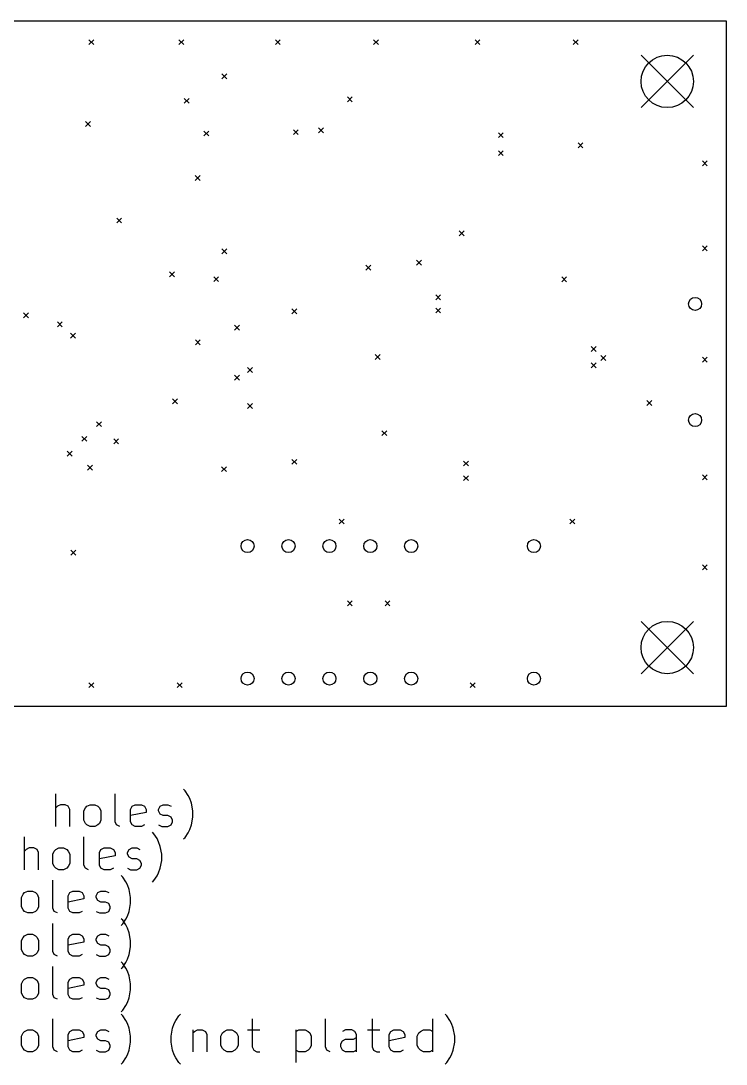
# Model space of a CAD drawing. Header units: millimetres. Extents: x 59.2 to 145.9, y -109.4 to -45.6.
# Drawn here: x 102.8 to 145.9, y -109.4 to -45.6 of the extents above; entities that cross this region are included whole.
import ezdxf

# ---------------------------------------------------------------- set-up
doc = ezdxf.new("R2010")
doc.units = ezdxf.units.MM
doc.layers.add('BLACK', color=250, linetype='CONTINUOUS')

msp = doc.modelspace()

# ---------------------------------------------------------------- linework, layer by layer
at = {"layer": 'BLACK', "linetype": 'CONTINUOUS'}
for p, q in [((61.2, -45.6), (145.9, -45.6)), ((145.9, -45.6), (145.9, -87.5)), ((106.95, -46.75), (107.25, -47.05)), ((107.25, -46.75), (106.95, -47.05)), ((112.45, -46.75), (112.75, -47.05)), ((112.75, -46.75), (112.45, -47.05)), ((118.35, -46.75), (118.65, -47.05)), ((118.65, -46.75), (118.35, -47.05)), ((124.35, -46.75), (124.65, -47.05)), ((124.65, -46.75), (124.35, -47.05)), ((130.55, -46.75), (130.85, -47.05)), ((130.85, -46.75), (130.55, -47.05)), ((136.55, -46.75), (136.85, -47.05)), ((136.85, -46.75), (136.55, -47.05)), ((140.7, -47.7), (143.9, -50.9)), ((143.9, -47.7), (140.7, -50.9)), ((115.0804, -48.835001), (115.3804, -49.135001)), ((115.3804, -48.835001), (115.0804, -49.135001)), ((112.7804, -50.335001), (113.0804, -50.635001)), ((113.0804, -50.335001), (112.7804, -50.635001)), ((122.75, -50.25), (123.05, -50.55)), ((123.05, -50.25), (122.75, -50.55)), ((106.75, -51.75), (107.05, -52.05)), ((107.05, -51.75), (106.75, -52.05)), ((119.45, -52.25), (119.75, -52.55)), ((119.75, -52.25), (119.45, -52.55)), ((120.9804, -52.135001), (121.2804, -52.435001)), ((121.2804, -52.135001), (120.9804, -52.435001)), ((113.9804, -52.335001), (114.2804, -52.635001)), ((114.2804, -52.335001), (113.9804, -52.635001)), ((131.9804, -52.435001), (132.2804, -52.735001)), ((132.2804, -52.435001), (131.9804, -52.735001)), ((131.9804, -53.535001), (132.2804, -53.835001)), ((132.2804, -53.535001), (131.9804, -53.835001)), ((136.85, -53.05), (137.15, -53.35)), ((137.15, -53.05), (136.85, -53.35)), ((144.45, -54.15), (144.75, -54.45)), ((144.75, -54.15), (144.45, -54.45)), ((113.45, -55.05), (113.75, -55.35)), ((113.75, -55.05), (113.45, -55.35)), ((108.65, -57.65), (108.95, -57.95)), ((108.95, -57.65), (108.65, -57.95)), ((129.5804, -58.435001), (129.8804, -58.735001)), ((129.8804, -58.435001), (129.5804, -58.735001)), ((115.0804, -59.535001), (115.3804, -59.835001)), ((115.3804, -59.535001), (115.0804, -59.835001)), ((144.45, -59.35), (144.75, -59.65)), ((144.75, -59.35), (144.45, -59.65)), ((123.8804, -60.535001), (124.1804, -60.835001)), ((124.1804, -60.535001), (123.8804, -60.835001)), ((126.9804, -60.235001), (127.2804, -60.535001)), ((127.2804, -60.235001), (126.9804, -60.535001)), ((111.8804, -60.935001), (112.1804, -61.235001)), ((112.1804, -60.935001), (111.8804, -61.235001)), ((114.5804, -61.235001), (114.8804, -61.535001)), ((114.8804, -61.235001), (114.5804, -61.535001)), ((135.85, -61.25), (136.15, -61.55)), ((136.15, -61.25), (135.85, -61.55)), ((128.15, -62.35), (128.45, -62.65)), ((128.45, -62.35), (128.15, -62.65)), ((102.95, -63.45), (103.25, -63.75)), ((103.25, -63.45), (102.95, -63.75)), ((119.3554, -63.2), (119.6554, -63.5)), ((119.6554, -63.2), (119.3554, -63.5)), ((128.15, -63.15), (128.45, -63.45)), ((128.45, -63.15), (128.15, -63.45)), ((105.019823, -63.996447), (105.319823, -64.296447)), ((105.319823, -63.996447), (105.019823, -64.296447)), ((115.8554, -64.2), (116.1554, -64.5)), ((116.1554, -64.2), (115.8554, -64.5)), ((105.819823, -64.696447), (106.119823, -64.996447)), ((106.119823, -64.696447), (105.819823, -64.996447)), ((113.4554, -65.1), (113.7554, -65.4)), ((113.7554, -65.1), (113.4554, -65.4)), ((137.6554, -65.5), (137.9554, -65.8)), ((137.9554, -65.5), (137.6554, -65.8)), ((124.4554, -66), (124.7554, -66.3)), ((124.7554, -66), (124.4554, -66.3)), ((138.25, -66.05), (138.55, -66.35)), ((138.55, -66.05), (138.25, -66.35)), ((144.45, -66.15), (144.75, -66.45)), ((144.75, -66.15), (144.45, -66.45)), ((116.65, -66.788), (116.95, -67.088)), ((116.95, -66.788), (116.65, -67.088)), ((137.6554, -66.5), (137.9554, -66.8)), ((137.9554, -66.5), (137.6554, -66.8)), ((115.85, -67.25), (116.15, -67.55)), ((116.15, -67.25), (115.85, -67.55)), ((112.0554, -68.7), (112.3554, -69)), ((112.3554, -68.7), (112.0554, -69)), ((141.0554, -68.8), (141.3554, -69.1)), ((141.3554, -68.8), (141.0554, -69.1)), ((116.65, -68.988), (116.95, -69.288)), ((116.95, -68.988), (116.65, -69.288)), ((107.419823, -70.096447), (107.719823, -70.396447)), ((107.719823, -70.096447), (107.419823, -70.396447)), ((124.85, -70.65), (125.15, -70.95)), ((125.15, -70.65), (124.85, -70.95)), ((106.519823, -70.996447), (106.819823, -71.296447)), ((106.819823, -70.996447), (106.519823, -71.296447)), ((108.467697, -71.151303), (108.767697, -71.451303)), ((108.767697, -71.151303), (108.467697, -71.451303)), ((105.619823, -71.896447), (105.919823, -72.196447)), ((105.919823, -71.896447), (105.619823, -72.196447)), ((119.3554, -72.4), (119.6554, -72.7)), ((119.6554, -72.4), (119.3554, -72.7)), ((129.8554, -72.5), (130.1554, -72.8)), ((130.1554, -72.5), (129.8554, -72.8)), ((106.867697, -72.751303), (107.167697, -73.051303)), ((107.167697, -72.751303), (106.867697, -73.051303)), ((115.05, -72.85), (115.35, -73.15)), ((115.35, -72.85), (115.05, -73.15)), ((129.8554, -73.4), (130.1554, -73.7)), ((130.1554, -73.4), (129.8554, -73.7)), ((144.45, -73.35), (144.75, -73.65)), ((144.75, -73.35), (144.45, -73.65)), ((122.25, -76.05), (122.55, -76.35)), ((122.55, -76.05), (122.25, -76.35)), ((136.35, -76.05), (136.65, -76.35)), ((136.65, -76.05), (136.35, -76.35)), ((105.85, -77.95), (106.15, -78.25)), ((106.15, -77.95), (105.85, -78.25)), ((144.45, -78.85), (144.75, -79.15)), ((144.75, -78.85), (144.45, -79.15)), ((122.75, -81.05), (123.05, -81.35)), ((123.05, -81.05), (122.75, -81.35)), ((125.05, -81.05), (125.35, -81.35)), ((125.35, -81.05), (125.05, -81.35)), ((140.7, -82.3), (143.9, -85.5)), ((143.9, -82.3), (140.7, -85.5)), ((106.95, -86.05), (107.25, -86.35)), ((107.25, -86.05), (106.95, -86.35)), ((112.35, -86.05), (112.65, -86.35)), ((112.65, -86.05), (112.35, -86.35)), ((130.25, -86.05), (130.55, -86.35)), ((130.55, -86.05), (130.25, -86.35)), ((145.9, -87.5), (61.2, -87.5)), ((104.925629, -94.839838), (104.925629, -92.839838)), ((108.544677, -94.554123), (108.544677, -92.839838)), ((112.830392, -92.649361), (112.735154, -92.554123)), ((113.020868, -92.935076), (112.830392, -92.649361)), ((113.116106, -93.125552), (113.020868, -92.935076)), ((105.020867, -93.601742), (104.925629, -93.69698)), ((105.211343, -93.506504), (105.020867, -93.601742)), ((105.497058, -93.506504), (105.211343, -93.506504)), ((105.687534, -93.601742), (105.497058, -93.506504)), ((105.782772, -93.792219), (105.687534, -93.601742)), ((106.639915, -93.887457), (106.735153, -93.69698)), ((106.735153, -93.69698), (106.830391, -93.601742)), ((106.830391, -93.601742), (107.020867, -93.506504)), ((107.020867, -93.506504), (107.306582, -93.506504)), ((107.306582, -93.506504), (107.497058, -93.601742)), ((107.497058, -93.601742), (107.592296, -93.69698)), ((107.592296, -93.69698), (107.687534, -93.887457)), ((109.497058, -93.792219), (109.592296, -93.601742)), ((109.592296, -93.601742), (109.782772, -93.506504)), ((109.782772, -93.506504), (110.163725, -93.506504)), ((110.163725, -93.506504), (110.354201, -93.601742)), ((110.354201, -93.601742), (110.449439, -93.792219)), ((111.211344, -93.792219), (111.306582, -93.601742)), ((111.306582, -93.601742), (111.497058, -93.506504)), ((111.497058, -93.506504), (111.782772, -93.506504)), ((111.782772, -93.506504), (111.973249, -93.601742)), ((113.211344, -93.411266), (113.116106, -93.125552)), ((113.306582, -93.887457), (113.211344, -93.411266)), ((105.782772, -94.839838), (105.782772, -93.792219)), ((106.639915, -94.458885), (106.639915, -93.887457)), ((107.687534, -93.887457), (107.687534, -94.458885)), ((109.497058, -94.554123), (109.497058, -93.792219)), ((110.449439, -93.982695), (109.497058, -94.173171)), ((110.449439, -93.792219), (110.449439, -93.982695)), ((111.211344, -93.887457), (111.211344, -93.792219)), ((111.306582, -94.077933), (111.211344, -93.887457)), ((111.497058, -94.173171), (111.306582, -94.077933)), ((111.782772, -94.173171), (111.497058, -94.173171)), ((111.973249, -94.268409), (111.782772, -94.173171)), ((112.068487, -94.458885), (111.973249, -94.268409)), ((113.211344, -94.7446), (113.306582, -94.268409)), ((113.306582, -94.268409), (113.306582, -93.887457)), ((106.735153, -94.649361), (106.639915, -94.458885)), ((106.830391, -94.7446), (106.735153, -94.649361)), ((107.020867, -94.839838), (106.830391, -94.7446)), ((107.306582, -94.839838), (107.020867, -94.839838)), ((107.497058, -94.7446), (107.306582, -94.839838)), ((107.592296, -94.649361), (107.497058, -94.7446)), ((107.687534, -94.458885), (107.592296, -94.649361)), ((108.639915, -94.7446), (108.544677, -94.554123)), ((108.830391, -94.839838), (108.639915, -94.7446)), ((109.592296, -94.7446), (109.497058, -94.554123)), ((109.782772, -94.839838), (109.592296, -94.7446)), ((110.163725, -94.839838), (109.782772, -94.839838)), ((110.354201, -94.7446), (110.163725, -94.839838)), ((111.211344, -94.7446), (111.40182, -94.839838)), ((111.40182, -94.839838), (111.782772, -94.839838)), ((111.782772, -94.839838), (111.973249, -94.7446)), ((111.973249, -94.7446), (112.068487, -94.554123)), ((112.068487, -94.554123), (112.068487, -94.458885)), ((113.116106, -95.030314), (113.211344, -94.7446)), ((103.020867, -97.479838), (103.020867, -95.479838)), ((106.639915, -97.194123), (106.639915, -95.479838)), ((110.92563, -95.289361), (110.830392, -95.194123)), ((111.116106, -95.575076), (110.92563, -95.289361)), ((111.211344, -95.765552), (111.116106, -95.575076)), ((112.735154, -95.601742), (112.830392, -95.506504)), ((112.830392, -95.506504), (113.020868, -95.22079)), ((113.020868, -95.22079), (113.116106, -95.030314)), ((103.116105, -96.241742), (103.020867, -96.33698)), ((103.306581, -96.146504), (103.116105, -96.241742)), ((103.592296, -96.146504), (103.306581, -96.146504)), ((103.782772, -96.241742), (103.592296, -96.146504)), ((103.87801, -96.432219), (103.782772, -96.241742)), ((104.830391, -96.33698), (104.925629, -96.241742)), ((104.925629, -96.241742), (105.116105, -96.146504)), ((105.116105, -96.146504), (105.40182, -96.146504)), ((105.40182, -96.146504), (105.592296, -96.241742)), ((105.592296, -96.241742), (105.687534, -96.33698)), ((107.592296, -96.432219), (107.687534, -96.241742)), ((107.687534, -96.241742), (107.87801, -96.146504)), ((107.87801, -96.146504), (108.258963, -96.146504)), ((108.258963, -96.146504), (108.449439, -96.241742)), ((108.449439, -96.241742), (108.544677, -96.432219)), ((109.306582, -96.432219), (109.40182, -96.241742)), ((109.40182, -96.241742), (109.592296, -96.146504)), ((109.592296, -96.146504), (109.87801, -96.146504)), ((109.87801, -96.146504), (110.068487, -96.241742)), ((111.306582, -96.051266), (111.211344, -95.765552)), ((111.40182, -96.527457), (111.306582, -96.051266)), ((103.87801, -97.479838), (103.87801, -96.432219)), ((104.735153, -96.527457), (104.830391, -96.33698)), ((104.735153, -97.098885), (104.735153, -96.527457)), ((105.687534, -96.33698), (105.782772, -96.527457)), ((105.782772, -96.527457), (105.782772, -97.098885)), ((107.592296, -97.194123), (107.592296, -96.432219)), ((108.544677, -96.622695), (107.592296, -96.813171)), ((108.544677, -96.432219), (108.544677, -96.622695)), ((109.306582, -96.527457), (109.306582, -96.432219)), ((109.40182, -96.717933), (109.306582, -96.527457)), ((109.592296, -96.813171), (109.40182, -96.717933)), ((109.87801, -96.813171), (109.592296, -96.813171)), ((110.068487, -96.908409), (109.87801, -96.813171)), ((110.163725, -97.098885), (110.068487, -96.908409)), ((111.306582, -97.3846), (111.40182, -96.908409)), ((111.40182, -96.908409), (111.40182, -96.527457)), ((104.830391, -97.289361), (104.735153, -97.098885)), ((104.925629, -97.3846), (104.830391, -97.289361)), ((105.116105, -97.479838), (104.925629, -97.3846)), ((105.40182, -97.479838), (105.116105, -97.479838)), ((105.592296, -97.3846), (105.40182, -97.479838)), ((105.687534, -97.289361), (105.592296, -97.3846)), ((105.782772, -97.098885), (105.687534, -97.289361)), ((106.735153, -97.3846), (106.639915, -97.194123)), ((106.925629, -97.479838), (106.735153, -97.3846)), ((107.687534, -97.3846), (107.592296, -97.194123)), ((107.87801, -97.479838), (107.687534, -97.3846)), ((108.258963, -97.479838), (107.87801, -97.479838)), ((108.449439, -97.3846), (108.258963, -97.479838)), ((109.306582, -97.3846), (109.497058, -97.479838)), ((109.497058, -97.479838), (109.87801, -97.479838)), ((109.87801, -97.479838), (110.068487, -97.3846)), ((110.068487, -97.3846), (110.163725, -97.194123)), ((110.163725, -97.194123), (110.163725, -97.098885)), ((111.211344, -97.670314), (111.306582, -97.3846)), ((104.735153, -99.834123), (104.735153, -98.119838)), ((109.020868, -97.929361), (108.92563, -97.834123)), ((109.211344, -98.215076), (109.020868, -97.929361)), ((110.830392, -98.241742), (110.92563, -98.146504)), ((110.92563, -98.146504), (111.116106, -97.86079)), ((111.116106, -97.86079), (111.211344, -97.670314)), ((103.020867, -98.881742), (103.211343, -98.786504)), ((103.211343, -98.786504), (103.497058, -98.786504)), ((103.497058, -98.786504), (103.687534, -98.881742)), ((105.782772, -98.881742), (105.973248, -98.786504)), ((105.973248, -98.786504), (106.354201, -98.786504)), ((106.354201, -98.786504), (106.544677, -98.881742)), ((107.497058, -98.881742), (107.687534, -98.786504)), ((107.687534, -98.786504), (107.973248, -98.786504)), ((107.973248, -98.786504), (108.163725, -98.881742)), ((109.306582, -98.405552), (109.211344, -98.215076)), ((109.40182, -98.691266), (109.306582, -98.405552)), ((109.497058, -99.167457), (109.40182, -98.691266)), ((102.830391, -99.167457), (102.925629, -98.97698)), ((102.830391, -99.738885), (102.830391, -99.167457)), ((102.925629, -98.97698), (103.020867, -98.881742)), ((103.687534, -98.881742), (103.782772, -98.97698)), ((103.782772, -98.97698), (103.87801, -99.167457)), ((103.87801, -99.167457), (103.87801, -99.738885)), ((105.687534, -99.072219), (105.782772, -98.881742)), ((105.687534, -99.834123), (105.687534, -99.072219)), ((106.639915, -99.262695), (105.687534, -99.453171)), ((106.544677, -98.881742), (106.639915, -99.072219)), ((106.639915, -99.072219), (106.639915, -99.262695)), ((107.40182, -99.072219), (107.497058, -98.881742)), ((107.40182, -99.167457), (107.40182, -99.072219)), ((107.497058, -99.357933), (107.40182, -99.167457)), ((107.687534, -99.453171), (107.497058, -99.357933)), ((107.973248, -99.453171), (107.687534, -99.453171)), ((108.163725, -99.548409), (107.973248, -99.453171)), ((109.497058, -99.548409), (109.497058, -99.167457)), ((102.925629, -99.929361), (102.830391, -99.738885)), ((103.020867, -100.0246), (102.925629, -99.929361)), ((103.211343, -100.119838), (103.020867, -100.0246)), ((103.687534, -100.0246), (103.497058, -100.119838)), ((103.782772, -99.929361), (103.687534, -100.0246)), ((103.87801, -99.738885), (103.782772, -99.929361)), ((104.830391, -100.0246), (104.735153, -99.834123)), ((105.020867, -100.119838), (104.830391, -100.0246)), ((105.782772, -100.0246), (105.687534, -99.834123)), ((105.973248, -100.119838), (105.782772, -100.0246)), ((106.544677, -100.0246), (106.354201, -100.119838)), ((107.40182, -100.0246), (107.592296, -100.119838)), ((107.973248, -100.119838), (108.163725, -100.0246)), ((108.258963, -99.738885), (108.163725, -99.548409)), ((108.163725, -100.0246), (108.258963, -99.834123)), ((108.258963, -99.834123), (108.258963, -99.738885)), ((109.306582, -100.310314), (109.40182, -100.0246)), ((109.40182, -100.0246), (109.497058, -99.548409)), ((103.497058, -100.119838), (103.211343, -100.119838)), ((106.354201, -100.119838), (105.973248, -100.119838)), ((107.592296, -100.119838), (107.973248, -100.119838)), ((109.020868, -100.569361), (108.92563, -100.474123)), ((109.020868, -100.786504), (109.211344, -100.50079)), ((109.211344, -100.855076), (109.020868, -100.569361)), ((109.211344, -100.50079), (109.306582, -100.310314)), ((104.735153, -102.474123), (104.735153, -100.759838)), ((108.92563, -100.881742), (109.020868, -100.786504)), ((109.306582, -101.045552), (109.211344, -100.855076)), ((109.40182, -101.331266), (109.306582, -101.045552)), ((109.497058, -101.807457), (109.40182, -101.331266)), ((102.830391, -101.807457), (102.925629, -101.61698)), ((102.830391, -102.378885), (102.830391, -101.807457)), ((102.925629, -101.61698), (103.020867, -101.521742)), ((103.020867, -101.521742), (103.211343, -101.426504)), ((103.211343, -101.426504), (103.497058, -101.426504)), ((103.497058, -101.426504), (103.687534, -101.521742)), ((103.687534, -101.521742), (103.782772, -101.61698)), ((103.782772, -101.61698), (103.87801, -101.807457)), ((103.87801, -101.807457), (103.87801, -102.378885)), ((105.687534, -101.712219), (105.782772, -101.521742)), ((105.687534, -102.474123), (105.687534, -101.712219)), ((106.639915, -101.902695), (105.687534, -102.093171)), ((105.782772, -101.521742), (105.973248, -101.426504)), ((105.973248, -101.426504), (106.354201, -101.426504)), ((106.354201, -101.426504), (106.544677, -101.521742)), ((106.544677, -101.521742), (106.639915, -101.712219)), ((106.639915, -101.712219), (106.639915, -101.902695)), ((107.40182, -101.712219), (107.497058, -101.521742)), ((107.40182, -101.807457), (107.40182, -101.712219)), ((107.497058, -101.997933), (107.40182, -101.807457)), ((107.497058, -101.521742), (107.687534, -101.426504)), ((107.687534, -102.093171), (107.497058, -101.997933)), ((107.687534, -101.426504), (107.973248, -101.426504)), ((107.973248, -101.426504), (108.163725, -101.521742)), ((109.497058, -102.188409), (109.497058, -101.807457)), ((102.925629, -102.569361), (102.830391, -102.378885)), ((103.020867, -102.6646), (102.925629, -102.569361)), ((103.782772, -102.569361), (103.687534, -102.6646)), ((103.87801, -102.378885), (103.782772, -102.569361)), ((104.830391, -102.6646), (104.735153, -102.474123)), ((105.782772, -102.6646), (105.687534, -102.474123)), ((107.973248, -102.093171), (107.687534, -102.093171)), ((108.163725, -102.188409), (107.973248, -102.093171)), ((108.258963, -102.378885), (108.163725, -102.188409)), ((108.163725, -102.6646), (108.258963, -102.474123)), ((108.258963, -102.474123), (108.258963, -102.378885)), ((109.40182, -102.6646), (109.497058, -102.188409)), ((103.211343, -102.759838), (103.020867, -102.6646)), ((103.497058, -102.759838), (103.211343, -102.759838)), ((103.687534, -102.6646), (103.497058, -102.759838)), ((105.020867, -102.759838), (104.830391, -102.6646)), ((105.973248, -102.759838), (105.782772, -102.6646)), ((106.354201, -102.759838), (105.973248, -102.759838)), ((106.544677, -102.6646), (106.354201, -102.759838)), ((107.40182, -102.6646), (107.592296, -102.759838)), ((107.592296, -102.759838), (107.973248, -102.759838)), ((107.973248, -102.759838), (108.163725, -102.6646)), ((109.020868, -103.209361), (108.92563, -103.114123)), ((109.020868, -103.426504), (109.211344, -103.14079)), ((109.211344, -103.495076), (109.020868, -103.209361)), ((109.211344, -103.14079), (109.306582, -102.950314)), ((109.306582, -102.950314), (109.40182, -102.6646)), ((104.735153, -105.114123), (104.735153, -103.399838)), ((108.92563, -103.521742), (109.020868, -103.426504)), ((109.306582, -103.685552), (109.211344, -103.495076)), ((109.40182, -103.971266), (109.306582, -103.685552)), ((102.830391, -104.447457), (102.925629, -104.25698)), ((102.830391, -105.018885), (102.830391, -104.447457)), ((102.925629, -104.25698), (103.020867, -104.161742)), ((103.020867, -104.161742), (103.211343, -104.066504)), ((103.211343, -104.066504), (103.497058, -104.066504)), ((103.497058, -104.066504), (103.687534, -104.161742)), ((103.687534, -104.161742), (103.782772, -104.25698)), ((103.782772, -104.25698), (103.87801, -104.447457)), ((103.87801, -104.447457), (103.87801, -105.018885)), ((105.687534, -104.352219), (105.782772, -104.161742)), ((105.687534, -105.114123), (105.687534, -104.352219)), ((106.639915, -104.542695), (105.687534, -104.733171)), ((105.782772, -104.161742), (105.973248, -104.066504)), ((105.973248, -104.066504), (106.354201, -104.066504)), ((106.354201, -104.066504), (106.544677, -104.161742)), ((106.544677, -104.161742), (106.639915, -104.352219)), ((106.639915, -104.352219), (106.639915, -104.542695)), ((107.40182, -104.352219), (107.497058, -104.161742)), ((107.40182, -104.447457), (107.40182, -104.352219)), ((107.497058, -104.637933), (107.40182, -104.447457)), ((107.497058, -104.161742), (107.687534, -104.066504)), ((107.687534, -104.066504), (107.973248, -104.066504)), ((107.973248, -104.066504), (108.163725, -104.161742)), ((109.497058, -104.447457), (109.40182, -103.971266)), ((109.497058, -104.828409), (109.497058, -104.447457)), ((102.925629, -105.209361), (102.830391, -105.018885)), ((103.87801, -105.018885), (103.782772, -105.209361)), ((104.830391, -105.3046), (104.735153, -105.114123)), ((105.782772, -105.3046), (105.687534, -105.114123)), ((107.687534, -104.733171), (107.497058, -104.637933)), ((107.973248, -104.733171), (107.687534, -104.733171)), ((108.163725, -104.828409), (107.973248, -104.733171)), ((108.258963, -105.018885), (108.163725, -104.828409)), ((108.163725, -105.3046), (108.258963, -105.114123)), ((108.258963, -105.114123), (108.258963, -105.018885)), ((109.40182, -105.3046), (109.497058, -104.828409)), ((103.020867, -105.3046), (102.925629, -105.209361)), ((103.211343, -105.399838), (103.020867, -105.3046)), ((103.497058, -105.399838), (103.211343, -105.399838)), ((103.687534, -105.3046), (103.497058, -105.399838)), ((103.782772, -105.209361), (103.687534, -105.3046)), ((105.020867, -105.399838), (104.830391, -105.3046)), ((105.973248, -105.399838), (105.782772, -105.3046)), ((106.354201, -105.399838), (105.973248, -105.399838)), ((106.544677, -105.3046), (106.354201, -105.399838)), ((107.40182, -105.3046), (107.592296, -105.399838)), ((107.592296, -105.399838), (107.973248, -105.399838)), ((107.973248, -105.399838), (108.163725, -105.3046)), ((109.020868, -106.066504), (109.211344, -105.78079)), ((109.211344, -105.78079), (109.306582, -105.590314)), ((109.306582, -105.590314), (109.40182, -105.3046)), ((108.92563, -106.161742), (109.020868, -106.066504)), ((109.020868, -106.409361), (108.92563, -106.314123)), ((109.211344, -106.695076), (109.020868, -106.409361)), ((112.258963, -106.695076), (112.449439, -106.409361)), ((112.449439, -106.409361), (112.544678, -106.314123)), ((128.830393, -106.409361), (128.735155, -106.314123)), ((129.020869, -106.695076), (128.830393, -106.409361)), ((104.735153, -108.314123), (104.735153, -106.599838)), ((109.306582, -106.885552), (109.211344, -106.695076)), ((109.40182, -107.171266), (109.306582, -106.885552)), ((112.068487, -107.171266), (112.163725, -106.885552)), ((112.163725, -106.885552), (112.258963, -106.695076)), ((116.92563, -106.599838), (116.92563, -108.314123)), ((121.401821, -108.314123), (121.401821, -106.599838)), ((124.258964, -106.599838), (124.258964, -108.314123)), ((127.97325, -108.599838), (127.97325, -106.599838)), ((129.116107, -106.885552), (129.020869, -106.695076)), ((129.211345, -107.171266), (129.116107, -106.885552)), ((102.830391, -107.647457), (102.925629, -107.45698)), ((102.830391, -108.218885), (102.830391, -107.647457)), ((102.925629, -107.45698), (103.020867, -107.361742)), ((103.020867, -107.361742), (103.211343, -107.266504)), ((103.211343, -107.266504), (103.497058, -107.266504)), ((103.497058, -107.266504), (103.687534, -107.361742)), ((103.687534, -107.361742), (103.782772, -107.45698)), ((103.782772, -107.45698), (103.87801, -107.647457)), ((103.87801, -107.647457), (103.87801, -108.218885)), ((105.687534, -107.552219), (105.782772, -107.361742)), ((105.687534, -108.314123), (105.687534, -107.552219)), ((106.639915, -107.742695), (105.687534, -107.933171)), ((105.782772, -107.361742), (105.973248, -107.266504)), ((105.973248, -107.266504), (106.354201, -107.266504)), ((106.354201, -107.266504), (106.544677, -107.361742)), ((106.544677, -107.361742), (106.639915, -107.552219)), ((106.639915, -107.552219), (106.639915, -107.742695)), ((107.40182, -107.552219), (107.497058, -107.361742)), ((107.40182, -107.647457), (107.40182, -107.552219)), ((107.497058, -107.837933), (107.40182, -107.647457)), ((107.497058, -107.361742), (107.687534, -107.266504)), ((107.687534, -107.266504), (107.973248, -107.266504)), ((107.973248, -107.266504), (108.163725, -107.361742)), ((109.497058, -107.647457), (109.40182, -107.171266)), ((109.497058, -108.028409), (109.497058, -107.647457)), ((111.973249, -107.647457), (112.068487, -107.171266)), ((111.973249, -108.028409), (111.973249, -107.647457)), ((113.306582, -107.266504), (113.306582, -108.599838)), ((113.306582, -107.45698), (113.40182, -107.361742)), ((113.40182, -107.361742), (113.592296, -107.266504)), ((113.592296, -107.266504), (113.878011, -107.266504)), ((113.878011, -107.266504), (114.068487, -107.361742)), ((114.068487, -107.361742), (114.163725, -107.552219)), ((114.163725, -107.552219), (114.163725, -108.599838)), ((115.020868, -107.647457), (115.116106, -107.45698)), ((115.020868, -108.218885), (115.020868, -107.647457)), ((115.116106, -107.45698), (115.211344, -107.361742)), ((115.211344, -107.361742), (115.40182, -107.266504)), ((115.40182, -107.266504), (115.687535, -107.266504)), ((115.687535, -107.266504), (115.878011, -107.361742)), ((115.878011, -107.361742), (115.973249, -107.45698)), ((115.973249, -107.45698), (116.068487, -107.647457)), ((116.068487, -107.647457), (116.068487, -108.218885)), ((116.639916, -107.266504), (117.40182, -107.266504)), ((119.592297, -107.266504), (119.592297, -109.266504)), ((119.592297, -107.361742), (119.782773, -107.266504)), ((119.782773, -107.266504), (120.163726, -107.266504)), ((120.163726, -107.266504), (120.354202, -107.361742)), ((120.354202, -107.361742), (120.44944, -107.45698)), ((120.44944, -107.45698), (120.544678, -107.647457)), ((120.544678, -107.647457), (120.544678, -108.218885)), ((122.639916, -107.266504), (122.44944, -107.361742)), ((123.020869, -107.266504), (122.639916, -107.266504)), ((123.211345, -107.361742), (123.020869, -107.266504)), ((123.116107, -107.837933), (123.306583, -107.742695)), ((123.306583, -107.552219), (123.211345, -107.361742)), ((123.306583, -108.599838), (123.306583, -107.552219)), ((123.97325, -107.266504), (124.735154, -107.266504)), ((125.306583, -107.552219), (125.401821, -107.361742)), ((125.306583, -108.314123), (125.306583, -107.552219)), ((126.258964, -107.742695), (125.306583, -107.933171)), ((125.401821, -107.361742), (125.592297, -107.266504)), ((125.592297, -107.266504), (125.97325, -107.266504)), ((125.97325, -107.266504), (126.163726, -107.361742)), ((126.163726, -107.361742), (126.258964, -107.552219)), ((126.258964, -107.552219), (126.258964, -107.742695)), ((127.020869, -107.647457), (127.116107, -107.45698)), ((127.020869, -108.218885), (127.020869, -107.647457)), ((127.116107, -107.45698), (127.211345, -107.361742)), ((127.211345, -107.361742), (127.401821, -107.266504)), ((127.401821, -107.266504), (127.782774, -107.266504)), ((127.782774, -107.266504), (127.97325, -107.361742)), ((129.306583, -107.647457), (129.211345, -107.171266)), ((129.306583, -108.028409), (129.306583, -107.647457)), ((102.925629, -108.409361), (102.830391, -108.218885)), ((103.87801, -108.218885), (103.782772, -108.409361)), ((104.830391, -108.5046), (104.735153, -108.314123)), ((105.782772, -108.5046), (105.687534, -108.314123)), ((107.687534, -107.933171), (107.497058, -107.837933)), ((107.973248, -107.933171), (107.687534, -107.933171)), ((108.163725, -108.028409), (107.973248, -107.933171)), ((108.258963, -108.218885), (108.163725, -108.028409)), ((108.163725, -108.5046), (108.258963, -108.314123)), ((108.258963, -108.314123), (108.258963, -108.218885)), ((109.40182, -108.5046), (109.497058, -108.028409)), ((112.068487, -108.5046), (111.973249, -108.028409)), ((115.116106, -108.409361), (115.020868, -108.218885)), ((116.068487, -108.218885), (115.973249, -108.409361)), ((116.92563, -108.314123), (117.020868, -108.5046)), ((120.544678, -108.218885), (120.44944, -108.409361)), ((121.497059, -108.5046), (121.401821, -108.314123)), ((122.354202, -108.123647), (122.44944, -107.933171)), ((122.354202, -108.314123), (122.354202, -108.123647)), ((122.44944, -108.5046), (122.354202, -108.314123)), ((122.44944, -107.933171), (122.639916, -107.837933)), ((122.639916, -107.837933), (123.116107, -107.837933)), ((124.258964, -108.314123), (124.354202, -108.5046)), ((125.401821, -108.5046), (125.306583, -108.314123)), ((127.116107, -108.409361), (127.020869, -108.218885)), ((129.211345, -108.5046), (129.306583, -108.028409)), ((103.020867, -108.5046), (102.925629, -108.409361)), ((103.211343, -108.599838), (103.020867, -108.5046)), ((103.497058, -108.599838), (103.211343, -108.599838)), ((103.687534, -108.5046), (103.497058, -108.599838)), ((103.782772, -108.409361), (103.687534, -108.5046)), ((105.020867, -108.599838), (104.830391, -108.5046)), ((105.973248, -108.599838), (105.782772, -108.5046)), ((106.354201, -108.599838), (105.973248, -108.599838)), ((106.544677, -108.5046), (106.354201, -108.599838)), ((107.40182, -108.5046), (107.592296, -108.599838)), ((107.592296, -108.599838), (107.973248, -108.599838)), ((107.973248, -108.599838), (108.163725, -108.5046)), ((109.020868, -109.266504), (109.211344, -108.98079)), ((109.211344, -108.98079), (109.306582, -108.790314)), ((109.306582, -108.790314), (109.40182, -108.5046)), ((112.163725, -108.790314), (112.068487, -108.5046)), ((112.258963, -108.98079), (112.163725, -108.790314)), ((112.449439, -109.266504), (112.258963, -108.98079)), ((115.211344, -108.5046), (115.116106, -108.409361)), ((115.40182, -108.599838), (115.211344, -108.5046)), ((115.687535, -108.599838), (115.40182, -108.599838)), ((115.878011, -108.5046), (115.687535, -108.599838)), ((115.973249, -108.409361), (115.878011, -108.5046)), ((117.020868, -108.5046), (117.211344, -108.599838)), ((117.211344, -108.599838), (117.40182, -108.599838)), ((119.782773, -108.599838), (119.592297, -108.5046)), ((120.163726, -108.599838), (119.782773, -108.599838)), ((120.354202, -108.5046), (120.163726, -108.599838)), ((120.44944, -108.409361), (120.354202, -108.5046)), ((121.687535, -108.599838), (121.497059, -108.5046)), ((122.639916, -108.599838), (122.44944, -108.5046)), ((123.116107, -108.599838), (122.639916, -108.599838)), ((123.306583, -108.5046), (123.116107, -108.599838)), ((124.354202, -108.5046), (124.544678, -108.599838)), ((124.544678, -108.599838), (124.735154, -108.599838)), ((125.592297, -108.599838), (125.401821, -108.5046)), ((125.97325, -108.599838), (125.592297, -108.599838)), ((126.163726, -108.5046), (125.97325, -108.599838)), ((127.211345, -108.5046), (127.116107, -108.409361)), ((127.401821, -108.599838), (127.211345, -108.5046)), ((127.782774, -108.599838), (127.401821, -108.599838)), ((127.97325, -108.5046), (127.782774, -108.599838)), ((128.830393, -109.266504), (129.020869, -108.98079)), ((129.020869, -108.98079), (129.116107, -108.790314)), ((129.116107, -108.790314), (129.211345, -108.5046)), ((108.92563, -109.361742), (109.020868, -109.266504)), ((112.544678, -109.361742), (112.449439, -109.266504)), ((128.735155, -109.361742), (128.830393, -109.266504))]:
    msp.add_line(p, q, dxfattribs=at)
at = {"layer": 'BLACK'}
for centre, radius in [((142.3, -49.3), 1.6), ((144, -62.9), 0.4), ((144, -70), 0.4), ((116.65, -77.7), 0.4), ((119.15, -77.7), 0.4), ((121.65, -77.7), 0.4), ((124.15, -77.7), 0.4), ((126.65, -77.7), 0.4), ((134.15, -77.7), 0.4), ((142.3, -83.9), 1.6), ((116.65, -85.8), 0.4), ((119.15, -85.8), 0.4), ((121.65, -85.8), 0.4), ((124.15, -85.8), 0.4), ((126.65, -85.8), 0.4), ((134.15, -85.8), 0.4)]:
    msp.add_circle(centre, radius, dxfattribs=at)

doc.saveas('drawing.dxf')
